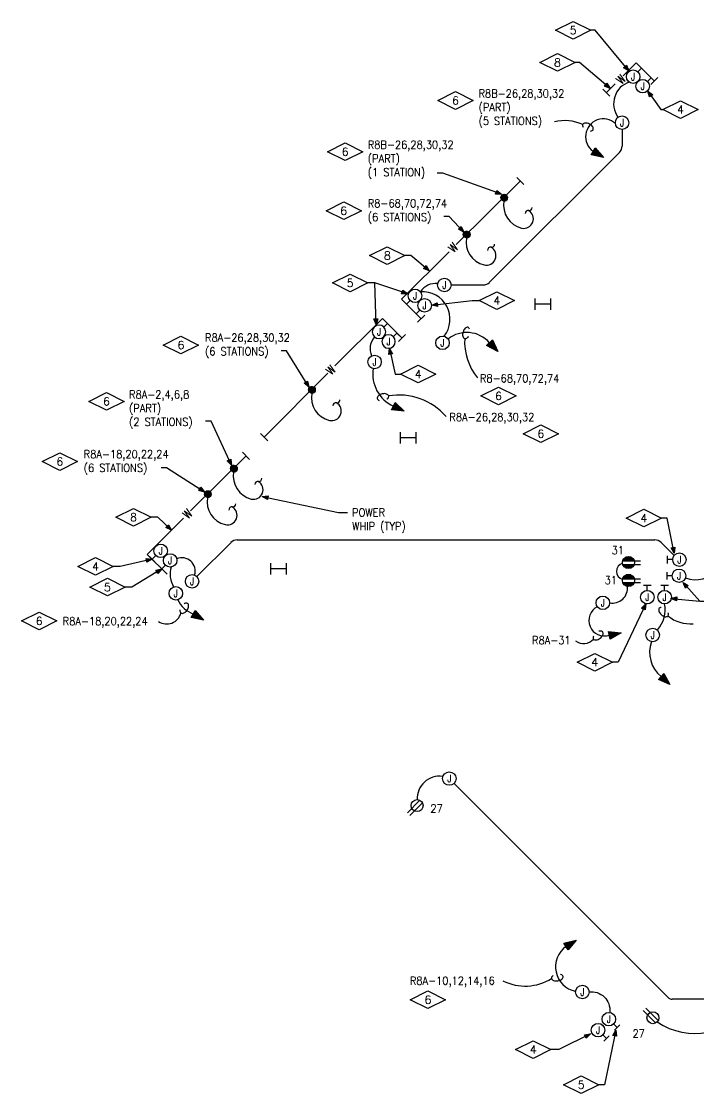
# Model space of a CAD drawing. Header units: inches. Extents: x -25 to 3150, y -1522 to 1529.
# Drawn here: x -25 to 652, y 232 to 1304 of the extents above; entities that cross this region are included whole.
import ezdxf
from ezdxf.enums import TextEntityAlignment as Align

# ---------------------------------------------------------------- set-up
doc = ezdxf.new("R2010")
doc.units = ezdxf.units.IN
doc.header["$MEASUREMENT"] = 0
doc.layers.add('E-DEVC-TEXT', color=33, linetype='Continuous')
for name, color, linetype, lineweight in [('E-JBOX-TEXT', 33, 'Continuous', 25), ('E-POWR-CIRC-NEWW', 10, 'Continuous', 30), ('E-POWR-DEVC-NEWW', 3, 'Continuous', 25), ('E-POWR-JBOX-NEWW', 5, 'Continuous', 25), ('E-POWR-RECP-CNTR', 4, 'Continuous', 25), ('E-POWR-RECP-NEWW', 6, 'Continuous', 25), ('E-POWR-TEXT', 7, 'Continuous', 25), ('E-TEXT', 71, 'Continuous', 25)]:
    doc.layers.add(name, color=color, linetype=linetype, lineweight=lineweight)
doc.styles.add('A', font='SIMPLEX.shx', dxfattribs={"width": 0.9, "height": 8})
doc.styles.add('SIMPLEX', font='SIMPLEX.shx')
doc.styles.get("Standard").update_dxf_attribs({"font": 'simplex.shx'})
doc.dimstyles.get("Standard").update_dxf_attribs({"dimtxt": 0.18, "dimasz": 0.18, "dimexe": 0.18, "dimexo": 0.0625, "dimgap": 0.09, "dimtad": 0, "dimtih": 1, "dimtoh": 1, "dimdec": 4, "dimzin": 0, "dimdsep": 46, "dimtxsty": 'Standard', "dimcen": 0.09, "dimadec": 0, "dimazin": 0, "dimtfac": 1, "dimtdec": 4, "dimtofl": 0, "dimtmove": 0, "dimatfit": 3, "dimfxl": 1, "dimtolj": 1, "dimtzin": 0, "dimarcsym": 0})

# ---------------------------------------------------------------- blocks, each defined once
blk = doc.blocks.new('Ltg-Jbx02')
for p, q in [((0.039, 0), (-0.039, 0)), ((0, 0.054), (0, 0))]:
    blk.add_line(p, q)
blk.add_circle((0, 0.124), 0.0703)
at = {"layer": 'E-JBOX-TEXT', "width": 0.8}
blk.add_attdef('J', text='', height=0.0781, dxfattribs=at).set_placement((0, 0.124), align=Align.MIDDLE)
blk = doc.blocks.new('pwr-out2')
for p, q in [((-0.019, 0.184), (-0.019, 0)), ((0.019, 0.184), (0.019, 0))]:
    blk.add_line(p, q)
blk.add_circle((0, 0.124), 0.0625)
blk = doc.blocks.new('WAFFER')
at = {"layer": 'E-POWR-TEXT', "width": 0.8}
blk.add_attdef('W', text='', height=0.0938, dxfattribs=at).set_placement((0, 0), align=Align.MIDDLE)
blk = doc.blocks.new('*X23')
at = {"color": 0}
for p, q in [((3.115, 8.402), (3.115, 8.519)), ((3.12, 8.405), (3.12, 8.517)), ((3.125, 8.407), (3.125, 8.514)), ((3.13, 8.411), (3.13, 8.511)), ((3.135, 8.415), (3.135, 8.506)), ((3.14, 8.42), (3.14, 8.501)), ((3.145, 8.427), (3.145, 8.495)), ((3.15, 8.436), (3.15, 8.485))]:
    blk.add_line(p, q, dxfattribs=at)
blk = doc.blocks.new('pwr-out14')
for p, q in [((-0.019, 0.064), (-0.019, 0)), ((0.019, 0.064), (0.019, 0))]:
    blk.add_line(p, q)
blk.add_circle((0, 0.124), 0.0625)
at = {"layer": 'E-POWR-RECP-CNTR'}
for p, q in [((-0.019, 0.184), (-0.019, 0.064)), ((0.019, 0.184), (0.019, 0.064))]:
    blk.add_line(p, q, dxfattribs=at)
at = {"layer": 'E-POWR-RECP-CNTR', "xscale": -1}
blk.add_blockref('*X23', (3.092, -8.337), dxfattribs=at)
at = {"layer": 'E-POWR-RECP-CNTR'}
blk.add_blockref('*X23', (-3.092, -8.337), dxfattribs=at)
blk = doc.blocks.new('AHJ')
for p, q in [((-6, 2), (0, 0)), ((-6, -2), (-6, 2)), ((0, 0), (-6, -2))]:
    blk.add_line(p, q)
blk.add_solid([(0, 0), (-6, 2), (-6, -2)])
blk = doc.blocks.new('Std-Blk35')
blk.add_lwpolyline([(-0.184, 0.092), (0, 0), (-0.184, -0.092), (-0.368, 0)], close=True)
at = {"layer": 'E-DEVC-TEXT'}
blk.add_attdef('#', text='', height=0.0833, dxfattribs=at).set_placement((-0.184, 0), align=Align.MIDDLE)
blk = doc.blocks.new('Ltg-Jbx01')
blk.add_circle((0, 0), 0.0703)
at = {"layer": 'E-JBOX-TEXT', "width": 0.8}
blk.add_text('J', height=0.0781, dxfattribs=at).set_placement((0, 0), align=Align.MIDDLE)
blk = doc.blocks.new('Ltg-Ckt20')
for p, q in [((0, 0.042), (0.125, 0)), ((0, -0.042), (0, 0.042)), ((0.125, 0), (0, -0.042))]:
    blk.add_line(p, q)
blk.add_solid([(0.125, 0), (0, 0.042), (0, -0.042)])
blk = doc.blocks.new('std-blk07')
blk.add_lwpolyline([(0.004, 0.092), (0.187, 0), (0.004, -0.092), (-0.18, 0)], close=True)
at = {"color": 7}
blk.add_attdef('#', text='', height=0.0833, dxfattribs=at).set_placement((0.004, 0), align=Align.MIDDLE)
blk = doc.blocks.new('Std-Blk34')
blk.add_lwpolyline([(0.184, 0.092), (0.368, 0), (0.184, -0.092), (0, 0)], close=True)
at = {"layer": 'E-DEVC-TEXT', "style": 'SIMPLEX'}
blk.add_attdef('#', text='', height=0.0833, dxfattribs=at).set_placement((0.184, 0), align=Align.MIDDLE)
blk = doc.blocks.new('*X32')
at = {"color": 0}
for p, q in [((6.5, 11.987), (6.763, 12.25)), ((6.5, 12.001), (6.749, 12.25)), ((6.501, 11.974), (6.776, 12.249)), ((6.501, 12.016), (6.734, 12.249)), ((6.502, 12.032), (6.718, 12.248)), ((6.503, 11.962), (6.788, 12.247)), ((6.505, 11.95), (6.8, 12.245)), ((6.505, 12.048), (6.702, 12.245)), ((6.508, 11.938), (6.812, 12.242)), ((6.509, 12.067), (6.683, 12.241)), ((6.511, 11.927), (6.823, 12.239)), ((6.514, 11.917), (6.833, 12.236)), ((6.516, 12.088), (6.662, 12.234)), ((6.518, 11.906), (6.844, 12.232)), ((6.522, 11.896), (6.854, 12.228)), ((6.527, 11.887), (6.863, 12.223)), ((6.527, 12.113), (6.637, 12.223)), ((6.532, 11.878), (6.872, 12.218)), ((6.537, 11.869), (6.881, 12.213)), ((6.543, 11.86), (6.89, 12.207)), ((6.549, 11.852), (6.898, 12.201)), ((6.551, 12.151), (6.599, 12.199)), ((6.555, 11.844), (6.906, 12.195)), ((6.561, 11.836), (6.914, 12.189)), ((6.568, 11.829), (6.921, 12.182)), ((6.575, 11.822), (6.928, 12.175)), ((6.582, 11.815), (6.935, 12.168)), ((6.59, 11.808), (6.942, 12.16)), ((6.598, 11.802), (6.948, 12.152)), ((6.606, 11.796), (6.954, 12.144)), ((6.614, 11.79), (6.96, 12.136)), ((6.623, 11.785), (6.965, 12.127)), ((6.632, 11.78), (6.97, 12.118)), ((6.641, 11.775), (6.975, 12.109)), ((6.651, 11.77), (6.98, 12.099)), ((6.661, 11.766), (6.984, 12.089)), ((6.671, 11.763), (6.987, 12.079)), ((6.682, 11.759), (6.991, 12.068)), ((6.694, 11.756), (6.994, 12.056)), ((6.705, 11.754), (6.996, 12.045)), ((6.718, 11.752), (6.998, 12.032)), ((6.73, 11.751), (6.999, 12.02)), ((6.744, 11.75), (7, 12.006)), ((6.758, 11.75), (7, 11.992)), ((6.773, 11.751), (6.999, 11.977)), ((6.789, 11.753), (6.997, 11.961)), ((6.807, 11.757), (6.993, 11.943)), ((6.826, 11.762), (6.988, 11.924)), ((6.849, 11.77), (6.98, 11.901)), ((6.878, 11.785), (6.965, 11.872))]:
    blk.add_line(p, q, dxfattribs=at)
blk = doc.blocks.new('one-dot2')
blk.add_circle((0, 0), 0.0352)
at = {"xscale": 0.140625, "yscale": 0.140625, "zscale": 0.140625}
blk.add_blockref('*X32', (-0.949, -1.688), dxfattribs=at)
blk = doc.blocks.new('Pwr-Ckt29')
for p, q in [((-0.081, 0.059), (-0.081, -0.059)), ((0.081, 0), (-0.081, 0)), ((0.081, 0.059), (0.081, -0.059))]:
    blk.add_line(p, q)
blk = doc.blocks.new('one-brok')
at = {"linetype": 'Continuous'}
for centre, start, end in [((0.02, -0.024), 129.564, 230.436), ((-0.02, 0.024), 309.564, 50.436)]:
    blk.add_arc(centre, 0.0317, start, end, dxfattribs=at)

msp = doc.modelspace()

# ---------------------------------------------------------------- linework, layer by layer
at = {"layer": 'E-POWR-CIRC-NEWW'}
for p, q in [((575.1, 1196), (575.1, 1179.5)), ((442.6, 1043.3), (572.5, 1173.1)), ((404.3, 1040.6), (436.3, 1040.6)), ((150.1, 749.1), (184.2, 783.2)), ((190.5, 785.8), (607.7, 785.8)), ((626.4, 770.8), (614, 783.2)), ((407.2, 542.5), (621.1, 328.6)), ((701.3, 326.8), (625.3, 326.8))]:
    msp.add_line(p, q, dxfattribs=at)
for points in [[(582.2, 1243.4, 0.50878), (571, 1208.5, 0.376654)], [(638.4, 747.9, 0.313732), (670.4, 756, 0.543346)], [(395.7, 549.4, 0.476359), (370.4, 526.1, 0.476359)], [(542, 334.1, -0.488511), (562.7, 313.9, -0.485456)], [(610.3, 304, 0.405877), (704, 321.4, 0.405877)]]:
    msp.add_lwpolyline(points, format="xyb", dxfattribs=at)
for centre, radius, start, end in [((556.4, 1188.8), 17.8, 47.4539, 234.969), ((566.1, 1179.5), 9, 315, 0), ((480.2, 1120.4, 0), 23.6, 169.7854, 256.4099), ((476.9, 1106.8, 0), 9.59, 256.4099, 59.9717), ((442.7, 1083.6, 0), 23.6, 169.7854, 256.4099), ((439.4, 1070, 0), 9.59, 256.4099, 59.9717), ((388.6, 1024.3, 0), 17.8, 82.5958, 147.8452), ((436.3, 1049.6), 9, 270, 315), ((375.6, 1006.4, 0), 27.5, 321.6879, 94.26), ((340.7, 976.9, 0), 17.5, 137.6106, 204.0494), ((419.9, 962.9), 30.2, 41.377, 128.4119), ((361.1, 951.5), 35.2, 170.9342, 245.4455), ((288.1, 928.2), 23.6, 169.7854, 256.4099), ((284.8, 914.6), 9.59, 256.4099, 59.9717), ((210, 849.6), 23.6, 169.7854, 256.4099), ((206.7, 836), 9.59, 256.4099, 59.9717), ((183.9, 824.1), 23.6, 169.7854, 256.4099), ((180.7, 810.5), 9.59, 256.4099, 59.9717), ((190.5, 776.8), 9, 90, 135), ((607.7, 776.8), 9, 45, 90), ((135, 754.6), 13.4, 342.8454, 112.1548), ((577.9, 754.4), 8.45, 106.4778, 253.9717), ((147.4, 751.4), 24.1, 162.3161, 211.4021), ((565.5, 737.8), 15.1, 259.2518, 5.8512), ((156.6, 738), 28.2, 205.1749, 248.7249), ((557.4, 705.3), 15.5, 117.0632, 288.3158), ((587.2, 716.2), 30.9, 319.6221, 10.6128), ((633.6, 673.6), 31.1, 160.1855, 231.2481), ((533.5, 359.2), 24.9, 125.7447, 258.4551), ((625.3, 332.8), 6, 225, 270)]:
    msp.add_arc(centre, radius, start, end, dxfattribs=at)
at = {"layer": 'E-POWR-DEVC-NEWW'}
for p, q in [((589.2, 1262.6, 0), (576.3, 1249.8, 0)), ((607.3, 1244.5, 0), (589.2, 1262.6)), ((603.8, 1240.9, 0), (610.9, 1248.1, 0)), ((562.9, 1229.2, 0), (555.8, 1236.4, 0)), ((559.3, 1232.8, 0), (568.1, 1241.6, 0)), ((469.8, 1148.1), (476.9, 1141)), ((473.4, 1144.6), (409.4, 1081)), ((402.2, 1073.8), (354.7, 1026.3, 0)), ((374.2, 1006.9, 0), (354.7, 1026.3, 0)), ((377.8, 1010.4, 0), (370.6, 1003.3, 0)), ((288.1, 959.7), (335.6, 1007.2, 0)), ((355.1, 987.7, 0), (335.6, 1007.2, 0)), ((358.7, 991.2, 0), (351.5, 984.1, 0)), ((217.4, 888.5), (280.9, 952.5)), ((213.8, 892.1), (220.9, 885)), ((199.2, 869.9), (143.8, 814.9)), ((195.6, 873.5), (202.8, 866.3)), ((136.6, 807.6), (100.4, 771.4)), ((120.4, 751.5), (100.4, 771.4))]:
    msp.add_line(p, q, dxfattribs=at)
at = {"layer": 'E-TEXT'}
for points in [[(543.6, 1194.4, 0.097118), (545.2, 1194.9, 0.154593), (546.1, 1195.8, 0.154593), (546.3, 1197, 0.106793), (545.7, 1198.7, 0.073312), (544.5, 1200.2, 0.059821), (542.5, 1201.5, 0.059821), (540.3, 1202.3, 0.073312), (538.4, 1202.5, 0.106793), (536.7, 1202, 0.154593), (535.8, 1201.1, 0.154593), (535.5, 1199.9, 0.106793), (536.2, 1198.2, 0.00142), (536.2, 1198.2, 0.00142)], [(422.7, 996.4, 0.080595), (422, 997.6, 0.154593), (421, 998.3, 0.154593), (419.7, 998.2, 0.106793), (418.2, 997.3, 0.073312), (417, 995.8, 0.059821), (416.1, 993.6, 0.059821), (415.7, 991.3, 0.073312), (415.9, 989.4, 0.106793), (416.7, 987.7, 0.154593), (417.8, 987.1, 0.154593), (419, 987.1, 0.106793), (420.6, 988, 0.061567), (421.6, 989.3, 0.061567)], [(340.1, 926.5, 0.025057), (340.6, 926.9, 0.106793), (341.7, 928.4, 0.154593), (341.8, 929.7, 0.154593), (341.1, 930.7, 0.106793), (339.6, 931.6, 0.073312), (337.7, 932, 0.059821), (335.3, 931.7, 0.059821), (333.1, 931, 0.073312), (331.5, 929.9, 0.106793), (330.5, 928.4, 0.154593), (330.4, 927.1, 0.154593), (331, 926, 0.094428), (332.4, 925.2, 0.094428)], [(133.2, 715.8, 0.009424), (133.1, 715.6, 0.106793), (133.4, 713.8, 0.154593), (134.2, 712.8, 0.154593), (135.4, 712.4, 0.106793), (137.1, 712.8, 0.073312), (138.7, 713.8, 0.059821), (140.3, 715.6, 0.059821), (141.4, 717.7, 0.073312), (141.8, 719.5, 0.106793), (141.6, 721.3, 0.154593), (140.8, 722.3, 0.154593), (139.6, 722.7, 0.106793), (137.9, 722.3, 0.023638), (137.3, 722, 0.023638)], [(614.3, 718.3, 0.053363), (613.4, 718.2, 0.154593), (612.3, 717.6, 0.154593), (611.8, 716.5, 0.106793), (611.9, 714.7, 0.073312), (612.8, 712.9, 0.059821), (614.3, 711.2, 0.059821), (616.2, 709.8, 0.073312), (618, 709.1, 0.106793), (619.8, 709.2, 0.154593), (620.9, 709.8, 0.154593), (621.5, 710.9, 0.106793), (621.3, 712.7, 0.010066), (621.2, 713, 0.010066)], [(546.4, 689.7, 0.002846), (546.4, 689.7, 0.106793), (546.1, 687.9, 0.154593), (546.5, 686.7, 0.154593), (547.5, 686, 0.106793), (549.3, 685.8, 0.073312), (551.2, 686.4, 0.059821), (553.2, 687.6, 0.059821), (554.9, 689.2, 0.073312), (555.8, 690.9, 0.106793), (556.1, 692.7, 0.154593), (555.7, 693.9, 0.154593), (554.7, 694.6, 0.106793), (552.9, 694.7, 0.0381), (551.9, 694.5, 0.0381)], [(506.3, 350.5, 0.020527), (505.9, 350.2, 0.106793), (504.7, 348.8, 0.154593), (504.6, 347.5, 0.154593), (505.1, 346.4, 0.106793), (506.6, 345.4, 0.073312), (508.5, 345, 0.059821), (510.9, 345.1, 0.059821), (513.1, 345.7, 0.073312), (514.8, 346.8, 0.106793), (515.9, 348.2, 0.154593), (516.1, 349.4, 0.154593), (515.5, 350.6, 0.106793), (514, 351.5, 0.014267), (513.6, 351.7, 0.014267)]]:
    msp.add_lwpolyline(points, format="xyb", dxfattribs=at)
for centre, radius, start, end in [((517.9, 1161), 43.9, 66.0171, 103.8596), ((475.4, 984.1), 57.7, 177.0214, 219.1563), ((352.1, 868.2), 62.4, 41.0129, 99.5632), ((119.9, 716.6), 14.8, 236.9785, 344.8702), ((643.7, 738.6), 36.7, 231.7287, 273.8678), ((536.7, 694.8), 12.7, 230.4556, 320.4204), ((478.3, 389.3), 49.4, 243.197, 302.1835)]:
    msp.add_arc(centre, radius, start, end, dxfattribs=at)

# ---------------------------------------------------------------- block references
at = {"layer": 'E-POWR-CIRC-NEWW'}
for name, p, xscale, yscale, zscale, rotation in [('Ltg-Ckt20', (546.2, 1174.2), 96, 96, 96, 328.2506661393783), ('one-brok', (481.7, 1115.1, 0), 96.00000000000007, 96.00000000000007, 96.00000000000007, 311.7094071019506), ('one-brok', (444.2, 1078.3, 0), 96.00000000000007, 96.00000000000007, 96.00000000000007, 311.7094071019506), ('Ltg-Ckt20', (442.6, 982.9), 96, 96, 96, 313.6791010776335), ('one-brok', (289.6, 922.9), 96.00000000000007, 96.00000000000007, 96.00000000000007, 311.7094071019506), ('Ltg-Ckt20', (346.5, 919.6), 96, 96, 96, 334.367845465327), ('one-brok', (211.5, 844.3), 96.00000000000007, 96.00000000000007, 96.00000000000007, 311.7094071019506), ('one-brok', (185.5, 818.8), 96.00000000000007, 96.00000000000007, 96.00000000000007, 311.7094071019506), ('Ltg-Ckt20', (146.4, 711.7), 96, 96, 96, 329.0462500192808), ('Ltg-Ckt20', (562.3, 690.5), 96, 96, 96, 12.37548334111343), ('Ltg-Ckt20', (614.2, 649.4), 96, 96, 96, 316.9204755855034), ('Ltg-Ckt20', (519, 379.4), 96, 96, 96, 32.60785154819136)]:
    msp.add_blockref(name, p, dxfattribs=dict(at, xscale=xscale, yscale=yscale, zscale=zscale, rotation=rotation))
at = {"layer": 'E-POWR-CIRC-NEWW', "xscale": 96, "yscale": 96, "zscale": 96}
for p in [(457.2, 1127.9, 0), (419.7, 1091.1, 0), (265.1, 935.8), (187.1, 857.1), (161, 831.6)]:
    msp.add_blockref('one-dot2', p, dxfattribs=at)
at = {"layer": 'E-POWR-DEVC-NEWW', "xscale": 96, "yscale": 96, "zscale": 96}
for p in [(495.6, 1021.5), (361.2, 887.8), (231.6, 756.8)]:
    msp.add_blockref('Pwr-Ckt29', p, dxfattribs=at)
at = {"layer": 'E-POWR-JBOX-NEWW'}
ref = msp.add_blockref('Ltg-Jbx02', (594.6, 1257.2, 0), dxfattribs=dict(at, xscale=96.0000000000001, yscale=96.0000000000001, zscale=96.0000000000001, rotation=134.865050034374))
ref.add_attrib('J', 'J', dxfattribs={"layer": 'E-JBOX-TEXT', "height": 7.5, "width": 0.8}).set_placement((586.1, 1248.8, 0), align=Align.MIDDLE)
ref = msp.add_blockref('Ltg-Jbx02', (604.1, 1247.7, 0), dxfattribs=dict(at, xscale=96.0000000000001, yscale=96.0000000000001, zscale=96.0000000000001, rotation=134.865050034374))
ref.add_attrib('J', 'J', dxfattribs={"layer": 'E-JBOX-TEXT', "height": 7.5, "width": 0.8}).set_placement((595.7, 1239.3, 0), align=Align.MIDDLE)
at = {"layer": 'E-POWR-JBOX-NEWW', "xscale": 96, "yscale": 96, "zscale": 96}
for p in [(575.1, 1202.8), (397.5, 1040.6), (395.6, 982.8), (327.7, 963.7), (145.3, 744.4), (129, 732.4), (555.9, 722.9), (605.7, 690.8), (402.4, 547.3), (535.4, 334)]:
    msp.add_blockref('Ltg-Jbx01', p, dxfattribs=at)
at = {"layer": 'E-POWR-JBOX-NEWW'}
ref = msp.add_blockref('Ltg-Jbx02', (359.7, 1021.3, 0), dxfattribs=dict(at, xscale=96.00000000000045, yscale=96.00000000000045, zscale=96.00000000000045, rotation=315.0000000000002))
ref.add_attrib('J', 'J', dxfattribs={"layer": 'E-JBOX-TEXT', "height": 7.5, "width": 0.8}).set_placement((368.2, 1029.7, 0), align=Align.MIDDLE)
ref = msp.add_blockref('Ltg-Jbx02', (369.3, 1011.8, 0), dxfattribs=dict(at, xscale=96.00000000000045, yscale=96.00000000000045, zscale=96.00000000000045, rotation=315.0000000000002))
ref.add_attrib('J', 'J', dxfattribs={"layer": 'E-JBOX-TEXT', "height": 7.5, "width": 0.8}).set_placement((377.7, 1020.2, 0), align=Align.MIDDLE)
ref = msp.add_blockref('Ltg-Jbx02', (340.6, 1002.2, 0), dxfattribs=dict(at, xscale=-96.00000000000045, yscale=96.00000000000045, zscale=96, rotation=134.9999999999878))
ref.add_attrib('J', 'J', dxfattribs={"layer": 'E-JBOX-TEXT', "height": 7.5, "width": 0.8}).set_placement((332.2, 993.8, 0), align=Align.MIDDLE)
ref = msp.add_blockref('Ltg-Jbx02', (350.1, 992.6, 0), dxfattribs=dict(at, xscale=-96.00000000000045, yscale=96.00000000000045, zscale=96, rotation=134.9999999999878))
ref.add_attrib('J', 'J', dxfattribs={"layer": 'E-JBOX-TEXT', "height": 7.5, "width": 0.8}).set_placement((341.7, 984.2, 0), align=Align.MIDDLE)
ref = msp.add_blockref('Ltg-Jbx02', (105.5, 766.5), dxfattribs=dict(at, xscale=96.00000000000045, yscale=96.00000000000045, zscale=96.00000000000045, rotation=315.0000000000002))
ref.add_attrib('J', 'J', dxfattribs={"layer": 'E-JBOX-TEXT', "height": 7.5, "width": 0.8}).set_placement((113.9, 774.9, 0), align=Align.MIDDLE)
ref = msp.add_blockref('Ltg-Jbx02', (115, 756.9), dxfattribs=dict(at, xscale=96.00000000000045, yscale=96.00000000000045, zscale=96.00000000000045, rotation=315.0000000000002))
ref.add_attrib('J', 'J', dxfattribs={"layer": 'E-JBOX-TEXT', "height": 7.5, "width": 0.8}).set_placement((123.4, 765.4, 0), align=Align.MIDDLE)
ref = msp.add_blockref('Ltg-Jbx02', (620.5, 766.1), dxfattribs=dict(at, xscale=96, yscale=96, zscale=96, rotation=270))
ref.add_attrib('J', 'J', dxfattribs={"layer": 'E-JBOX-TEXT', "height": 7.5, "width": 0.8}).set_placement((632.5, 766.1, 0), align=Align.MIDDLE)
ref = msp.add_blockref('Ltg-Jbx02', (620.1, 750), dxfattribs=dict(at, xscale=96, yscale=96, zscale=96, rotation=270))
ref.add_attrib('J', 'J', dxfattribs={"layer": 'E-JBOX-TEXT', "height": 7.5, "width": 0.8}).set_placement((632, 750, 0), align=Align.MIDDLE)
ref = msp.add_blockref('Ltg-Jbx02', (600.3, 740.5), dxfattribs=dict(at, xscale=96, yscale=96, zscale=96, rotation=180))
ref.add_attrib('J', 'J', dxfattribs={"layer": 'E-JBOX-TEXT', "height": 7.5, "width": 0.8}).set_placement((600.3, 728.6), align=Align.MIDDLE)
ref = msp.add_blockref('Ltg-Jbx02', (617.6, 740.5), dxfattribs=dict(at, xscale=96, yscale=96, zscale=96, rotation=180))
ref.add_attrib('J', 'J', dxfattribs={"layer": 'E-JBOX-TEXT', "height": 7.5, "width": 0.8}).set_placement((617.6, 728.6), align=Align.MIDDLE)
ref = msp.add_blockref('Ltg-Jbx02', (570.3, 298.4, 0), dxfattribs=dict(at, xscale=96.00000000000045, yscale=96.00000000000045, zscale=96.00000000000045, rotation=44.99999999999981))
ref.add_attrib('J', 'J', dxfattribs={"layer": 'E-JBOX-TEXT', "height": 7.5, "width": 0.8}).set_placement((561.9, 306.8, 0), align=Align.MIDDLE)
ref = msp.add_blockref('Ltg-Jbx02', (559.5, 287.4, 0), dxfattribs=dict(at, xscale=96.00000000000045, yscale=96.00000000000045, zscale=96.00000000000045, rotation=44.99999999999981))
ref.add_attrib('J', 'J', dxfattribs={"layer": 'E-JBOX-TEXT', "height": 7.5, "width": 0.8}).set_placement((551.1, 295.8, 0), align=Align.MIDDLE)
at = {"layer": 'E-POWR-RECP-NEWW'}
for name, p, xscale, yscale, zscale, rotation in [('pwr-out14', (593.4, 763.1), 96, 96, 96, 89.99999999999999), ('pwr-out14', (593.4, 745.2), 96, 96, 96, 89.99999999999999), ('pwr-out2', (361.8, 511.8, 0), 96.00000000000045, 96.00000000000045, 96.00000000000045, 315.0000000000002), ('pwr-out2', (597.5, 316.7, 0), 96.00000000000045, 96.00000000000045, 96.00000000000045, 225.0000000000002)]:
    msp.add_blockref(name, p, dxfattribs=dict(at, xscale=xscale, yscale=yscale, zscale=zscale, rotation=rotation))
at = {"layer": 'E-POWR-TEXT'}
for p, xscale, yscale, zscale, rotation in [((574, 1246.1, 0), 96.00000000000045, 96.00000000000045, 96.00000000000045, 44.99999999999985), ((406.3, 1077.9), 96, 96, 96, 44.99999999999999), ((140.7, 811.8), 96, 96, 96, 44.99999999999999)]:
    msp.add_blockref('WAFFER', p, dxfattribs=dict(at, xscale=xscale, yscale=yscale, zscale=zscale, rotation=rotation)).add_auto_attribs({'W': 'W'})
ref = msp.add_blockref('WAFFER', (284, 955.6), dxfattribs=dict(at, xscale=-96, yscale=96, zscale=96, rotation=44.99999999998792))
ref.add_attrib('W', 'W', dxfattribs={"extrusion": (0, 0, -1), "height": 9, "rotation": 315, "width": 0.8}).set_placement((-284, 955.6), align=Align.MIDDLE)
at = {"layer": 'E-TEXT', "xscale": 96, "yscale": 96, "zscale": 96}
for name, p, values in [('Std-Blk35', (543.9, 1295.2), {'#': '5'}), ('Std-Blk35', (528.1, 1263), {'#': '8'}), ('Std-Blk35', (358.1, 1070), {'#': '8'}), ('Std-Blk35', (321, 1042.6), {'#': '5'}), ('Std-Blk35', (104.4, 808.5, 0), {'#': '8'}), ('Std-Blk35', (614.4, 807.6), {'#': '4'}), ('Std-Blk35', (66.5, 759.3, 0), {'#': '4'}), ('Std-Blk35', (78.3, 738.6, 0), {'#': '5'}), ('Std-Blk35', (565.4, 663.5), {'#': '4'}), ('std-blk07', (380.7, 326.2), {'#': '6'}), ('Std-Blk35', (504, 276.4), {'#': '4'}), ('Std-Blk35', (551.9, 241.3), {'#': '5'})]:
    msp.add_blockref(name, p, dxfattribs=at).add_auto_attribs(values)
at = {"layer": 'E-TEXT'}
ref = msp.add_blockref('Std-Blk34', (390.9, 1225), dxfattribs=dict(at, xscale=96, yscale=96, zscale=96))
ref.add_attrib('#', '6', dxfattribs={"layer": 'E-DEVC-TEXT', "height": 8}).set_placement((408.6, 1225), align=Align.MIDDLE)
ref = msp.add_blockref('Std-Blk34', (615.7, 1216), dxfattribs=dict(at, xscale=96, yscale=96, zscale=96))
ref.add_attrib('#', '4', dxfattribs={"layer": 'E-DEVC-TEXT', "height": 8}).set_placement((633.4, 1216), align=Align.MIDDLE)
ref = msp.add_blockref('Std-Blk34', (280.7, 1173.8), dxfattribs=dict(at, xscale=96, yscale=96, zscale=96))
ref.add_attrib('#', '6', dxfattribs={"layer": 'E-DEVC-TEXT', "height": 8}).set_placement((298.4, 1173.8), align=Align.MIDDLE)
ref = msp.add_blockref('Std-Blk34', (279.2, 1114.8), dxfattribs=dict(at, xscale=96, yscale=96, zscale=96))
ref.add_attrib('#', '6', dxfattribs={"layer": 'E-DEVC-TEXT', "height": 8}).set_placement((296.8, 1114.8), align=Align.MIDDLE)
ref = msp.add_blockref('Std-Blk34', (432.2, 1025), dxfattribs=dict(at, xscale=96, yscale=96, zscale=96))
ref.add_attrib('#', '4', dxfattribs={"layer": 'E-DEVC-TEXT', "height": 8}).set_placement((449.9, 1025), align=Align.MIDDLE)
ref = msp.add_blockref('Std-Blk34', (116.5, 980.6), dxfattribs=dict(at, xscale=96, yscale=96, zscale=96))
ref.add_attrib('#', '6', dxfattribs={"layer": 'E-DEVC-TEXT', "height": 8}).set_placement((134.2, 980.6), align=Align.MIDDLE)
ref = msp.add_blockref('Std-Blk34', (353.6, 951.6), dxfattribs=dict(at, xscale=96, yscale=96, zscale=96))
ref.add_attrib('#', '4', dxfattribs={"layer": 'E-DEVC-TEXT', "height": 8}).set_placement((371.2, 951.6), align=Align.MIDDLE)
ref = msp.add_blockref('Std-Blk34', (42.1, 924.3), dxfattribs=dict(at, xscale=96, yscale=96, zscale=96))
ref.add_attrib('#', '6', dxfattribs={"layer": 'E-DEVC-TEXT', "height": 8}).set_placement((59.7, 924.3), align=Align.MIDDLE)
ref = msp.add_blockref('Std-Blk34', (433.8, 929.7), dxfattribs=dict(at, xscale=96, yscale=96, zscale=96))
ref.add_attrib('#', '6', dxfattribs={"layer": 'E-DEVC-TEXT', "height": 8}).set_placement((451.5, 929.7), align=Align.MIDDLE)
ref = msp.add_blockref('Std-Blk34', (476.1, 891.9, 0), dxfattribs=dict(at, xscale=96, yscale=96, zscale=96))
ref.add_attrib('#', '6', dxfattribs={"layer": 'E-DEVC-TEXT', "height": 8}).set_placement((493.8, 891.9, 0), align=Align.MIDDLE)
ref = msp.add_blockref('Std-Blk34', (-4.7, 864.1), dxfattribs=dict(at, xscale=96, yscale=96, zscale=96))
ref.add_attrib('#', '6', dxfattribs={"layer": 'E-DEVC-TEXT', "height": 8}).set_placement((13, 864.1), align=Align.MIDDLE)
ref = msp.add_blockref('Std-Blk34', (-25.3, 704.8), dxfattribs=dict(at, xscale=96, yscale=96, zscale=96))
ref.add_attrib('#', '6', dxfattribs={"layer": 'E-DEVC-TEXT', "height": 8}).set_placement((-7.6, 704.8), align=Align.MIDDLE)

# ---------------------------------------------------------------- texts
at = {"layer": 'E-TEXT', "style": 'A', "width": 0.9}
for s, p in [('R8B-26,28,30,32', (431.6, 1228)), ('(PART)', (431.6, 1214.3)), ('(5 STATIONS)', (431.6, 1200.6)), ('R8B-26,28,30,32', (320.9, 1176.8)), ('(PART)', (320.9, 1163)), ('(1 STATION)', (320.9, 1149.3)), ('R8-68,70,72,74', (320.9, 1118.2)), ('(6 STATIONS)', (320.9, 1104.5)), ('R8A-26,28,30,32', (158.2, 984)), ('(6 STATIONS)', (158.2, 970.3)), ('R8-68,70,72,74', (433, 943.3)), ('R8A-2,4,6,8', (82.3, 927.2)), ('(PART)', (82.3, 913.5)), ('R8A-26,28,30,32', (402.5, 904.6)), ('(2 STATIONS)', (82.3, 899.8)), ('R8A-18,20,22,24', (37, 867.5)), ('(6 STATIONS)', (37, 853.8)), ('POWER', (305.2, 809.2)), ('WHIP (TYP)', (305.2, 795.5)), ('31', (564.7, 771.5)), ('31', (557.7, 741.7)), ('R8A-18,20,22,24', (16, 700.6)), ('R8A-31', (485.1, 681.6)), ('27', (383.5, 513.4)), ('R8A-10,12,14,16', (363, 341.3)), ('27', (585.5, 288.5))]:
    msp.add_text(s, height=8, dxfattribs=at).set_placement(p)

# ---------------------------------------------------------------- leaders
at = {"layer": 'E-TEXT'}
for points in [[(581.8, 1254.6), (548.2, 1295.2), (543.9, 1295.2)], [(563.1, 1237.1), (532.6, 1263), (528.1, 1263)], [(600.8, 1234.4), (613.7, 1216), (615.7, 1216)], [(454.5, 1131.3), (395.9, 1152.5), (390.3, 1152.5)], [(416.8, 1093.5), (402.1, 1109.1), (396.9, 1109.1)], [(382.4, 1054.9), (364.1, 1070), (358.1, 1070)], [(329.2, 1001), (327.9, 1042.6), (321, 1042.6)], [(360.8, 1031.8), (327.9, 1042.6), (321, 1042.6)], [(384.8, 1020.3), (425.3, 1025), (432.2, 1025)], [(342.6, 977.1), (348.2, 951.6), (353.6, 951.6)], [(261.9, 938.7), (239.5, 974.9), (234.3, 974.9)], [(184.6, 860.5), (164.3, 904.4), (158.7, 904.4)], [(157.8, 833.7), (119.6, 857.7), (114.3, 857.7)], [(215.4, 829.3), (291.8, 813.3), (300.7, 813.3)], [(124.6, 795.6), (111.2, 808.5), (104.4, 808.5)], [(627.2, 772.5), (620.3, 807.6), (614.4, 807.6)], [(105.3, 766.6, 0), (73.4, 759.3, 0), (66.5, 759.3, 0)], [(114.9, 757, 0), (85.2, 738.6, 0), (78.3, 738.6, 0)], [(636, 743.2), (652.9, 724.7), (657, 724.7)], [(623.9, 727.4), (652.9, 724.7), (657, 724.7)], [(598.7, 722.1), (571.3, 663.5), (565.4, 663.5)], [(543.4, 292.2), (511.9, 276.4), (504, 276.4)], [(568.8, 295.9), (557.6, 241.3), (551.9, 241.3)]]:
    msp.add_leader(points, dimstyle='Standard', override={"dimscale": 96, "dimasz": 0.01, "dimldrblk": 'AHJ'}, dxfattribs=at)

doc.saveas('drawing.dxf')
